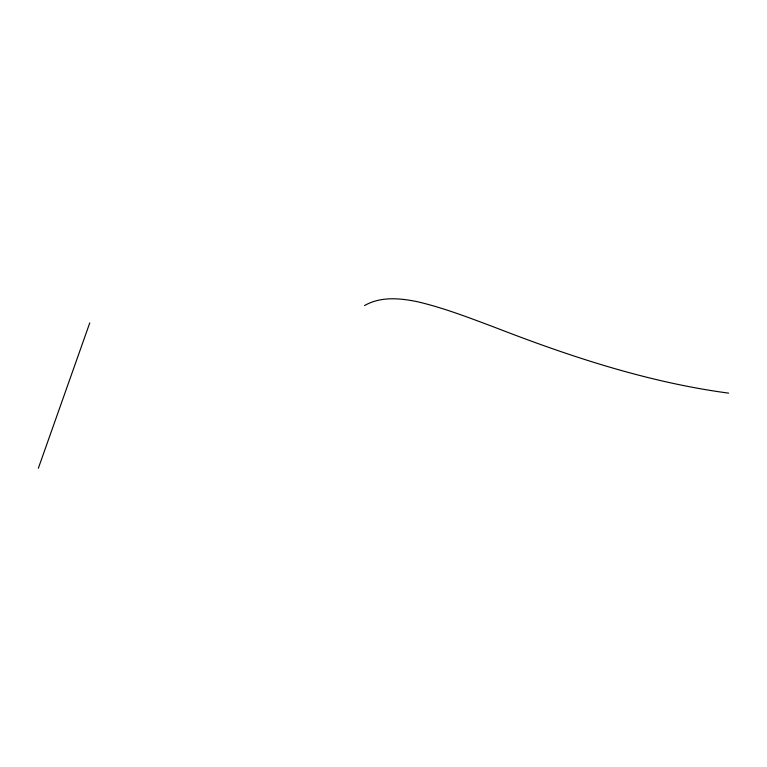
<?xml version="1.0" encoding="UTF-8"?>
<svg xmlns="http://www.w3.org/2000/svg" width="767" height="767" viewBox="0 0 767 767"><rect width="100%" height="100%" fill="white"/><g stroke="black" fill="none" stroke-linecap="round" stroke-linejoin="round"><path stroke-width="1.15" d="M38.35 468.244L89.777 322.888M364.526 305.582C380.394 296.407 399.463 298.075 416.721 301.565C443.144 307.634 468.464 317.509 493.804 326.972C569.708 356.473 647.655 382.273 728.65 393.145"/></g></svg>
